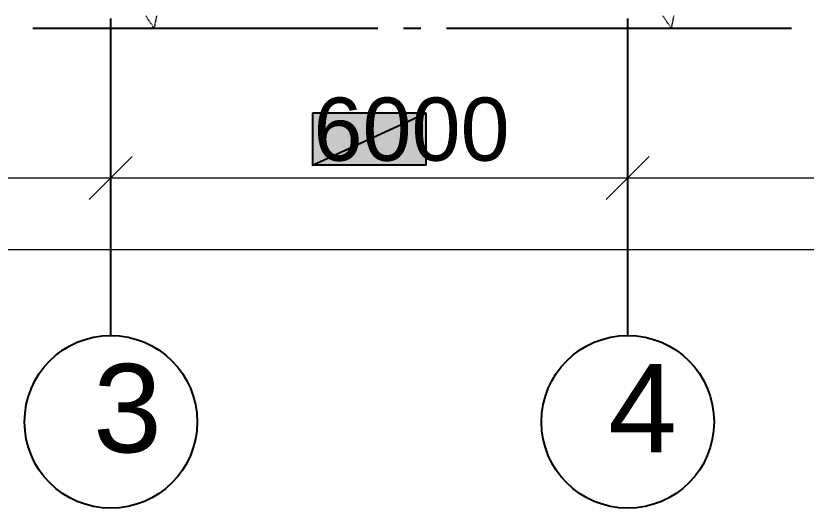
# Model space of a CAD drawing. Extents: x 8 to 21351, y 0 to 420.
# Drawn here: x 15656.5 to 15702.36, y 145.5 to 174.05 of the extents above; entities that cross this region are included whole.
import ezdxf

# ---------------------------------------------------------------- set-up
doc = ezdxf.new("R2010")
doc.units = 0
doc.styles.add('TEYPDFCAD_TEXT', font='arial.ttf')

msp = doc.modelspace()

# ---------------------------------------------------------------- hatches: boundary and pattern name
at = {"true_color": 0xffffff}
h = msp.add_hatch(color=0, dxfattribs=at)
h.paths.add_polyline_path([(15673.713, 168.402), (15673.713, 165.396), (15680.296, 168.402)])
h.paths.add_polyline_path([(15673.713, 165.396), (15680.296, 168.402), (15680.296, 165.396)])

# ---------------------------------------------------------------- linework, layer by layer
at = {"lineweight": 25}
for p, q in [((15662.008, 173.905), (15662.008, 160.507)), ((15692.001, 173.905), (15692.001, 160.507)), ((15677.502, 173.313), (15657.499, 173.313)), ((15679.999, 173.313), (15679.005, 173.313)), ((15701.505, 173.313), (15681.502, 173.313)), ((15662.008, 160.507), (15662.008, 155.49)), ((15692.001, 160.507), (15692.001, 155.49))]:
    msp.add_line(p, q, dxfattribs=at)
at = {"color": 7, "lineweight": 5}
for p, q in [((15664.061, 174.032), (15664.04, 174.054)), ((15664.103, 173.969), (15664.082, 174.011)), ((15664.146, 173.905), (15664.124, 173.948)), ((15664.188, 173.842), (15664.146, 173.884)), ((15664.23, 173.799), (15664.188, 173.842)), ((15664.654, 173.927), (15664.632, 173.884)), ((15664.632, 173.863), (15664.632, 173.799)), ((15664.654, 173.99), (15664.654, 173.948)), ((15664.675, 174.054), (15664.675, 174.011)), ((15694.054, 174.032), (15694.033, 174.054)), ((15694.096, 173.969), (15694.075, 174.011)), ((15694.139, 173.905), (15694.118, 173.948)), ((15694.181, 173.842), (15694.16, 173.884)), ((15694.223, 173.799), (15694.202, 173.842)), ((15694.626, 173.863), (15694.626, 173.799)), ((15694.668, 173.99), (15694.647, 173.948)), ((15694.647, 173.927), (15694.647, 173.884)), ((15694.689, 174.054), (15694.668, 174.011)), ((15664.251, 173.736), (15664.23, 173.778)), ((15664.294, 173.673), (15664.273, 173.715)), ((15664.336, 173.609), (15664.315, 173.651)), ((15664.378, 173.567), (15664.357, 173.609)), ((15664.421, 173.503), (15664.4, 173.546)), ((15664.463, 173.44), (15664.421, 173.482)), ((15664.505, 173.376), (15664.463, 173.418)), ((15664.527, 173.355), (15664.505, 173.376)), ((15664.548, 173.44), (15664.527, 173.397)), ((15664.527, 173.376), (15664.527, 173.355)), ((15664.569, 173.503), (15664.548, 173.461)), ((15664.59, 173.651), (15664.569, 173.609)), ((15664.569, 173.588), (15664.569, 173.524)), ((15664.611, 173.715), (15664.59, 173.673)), ((15664.611, 173.778), (15664.611, 173.736)), ((15694.266, 173.736), (15694.223, 173.778)), ((15694.308, 173.673), (15694.266, 173.715)), ((15694.329, 173.609), (15694.308, 173.651)), ((15694.372, 173.567), (15694.35, 173.609)), ((15694.414, 173.503), (15694.393, 173.546)), ((15694.456, 173.44), (15694.435, 173.482)), ((15694.499, 173.376), (15694.477, 173.418)), ((15694.52, 173.355), (15694.499, 173.376)), ((15694.541, 173.376), (15694.52, 173.355)), ((15694.562, 173.503), (15694.541, 173.461)), ((15694.541, 173.44), (15694.541, 173.397)), ((15694.583, 173.588), (15694.562, 173.524)), ((15694.583, 173.651), (15694.583, 173.609)), ((15694.626, 173.778), (15694.604, 173.736)), ((15694.604, 173.715), (15694.604, 173.673)), ((15662.008, 165.269), (15662.008, 166.645)), ((15662.008, 165.269), (15662.008, 166.645)), ((15692.001, 165.269), (15692.001, 166.645)), ((15692.001, 165.269), (15692.001, 166.645)), ((15660.759, 163.407), (15663.257, 165.904)), ((15663.257, 165.904), (15660.759, 163.407)), ((15690.752, 163.407), (15693.25, 165.904)), ((15693.25, 165.904), (15690.752, 163.407)), ((15630.004, 164.655), (15663.997, 164.655)), ((15659.997, 164.655), (15694.012, 164.655)), ((15690.011, 164.655), (15724.005, 164.655)), ((15933.999, 160.486), (15600.011, 160.486))]:
    msp.add_line(p, q, dxfattribs=at)
at = {"color": 0, "true_color": 0xffffff}
for points in [[(15673.713, 168.402), (15673.713, 165.396), (15680.296, 168.402)], [(15673.713, 165.396), (15680.296, 168.402), (15680.296, 165.396)]]:
    msp.add_lwpolyline(points, close=True, dxfattribs=at)
at = {"lineweight": 25}
for centre in [(15662.018, 150.506), (15692.012, 150.506)]:
    msp.add_circle(centre, 5.006, dxfattribs=at)

# ---------------------------------------------------------------- texts
at = {"color": 7, "style": 'TEYPDFCAD_TEXT'}
for s, height, p in [('6000', 3.6618, (15673.776, 165.65)), ('3', 5.126, (15660.992, 148.738)), ('4', 5.126, (15690.879, 148.738))]:
    msp.add_text(s, height=height, dxfattribs=at).set_placement(p)

doc.saveas('drawing.dxf')
